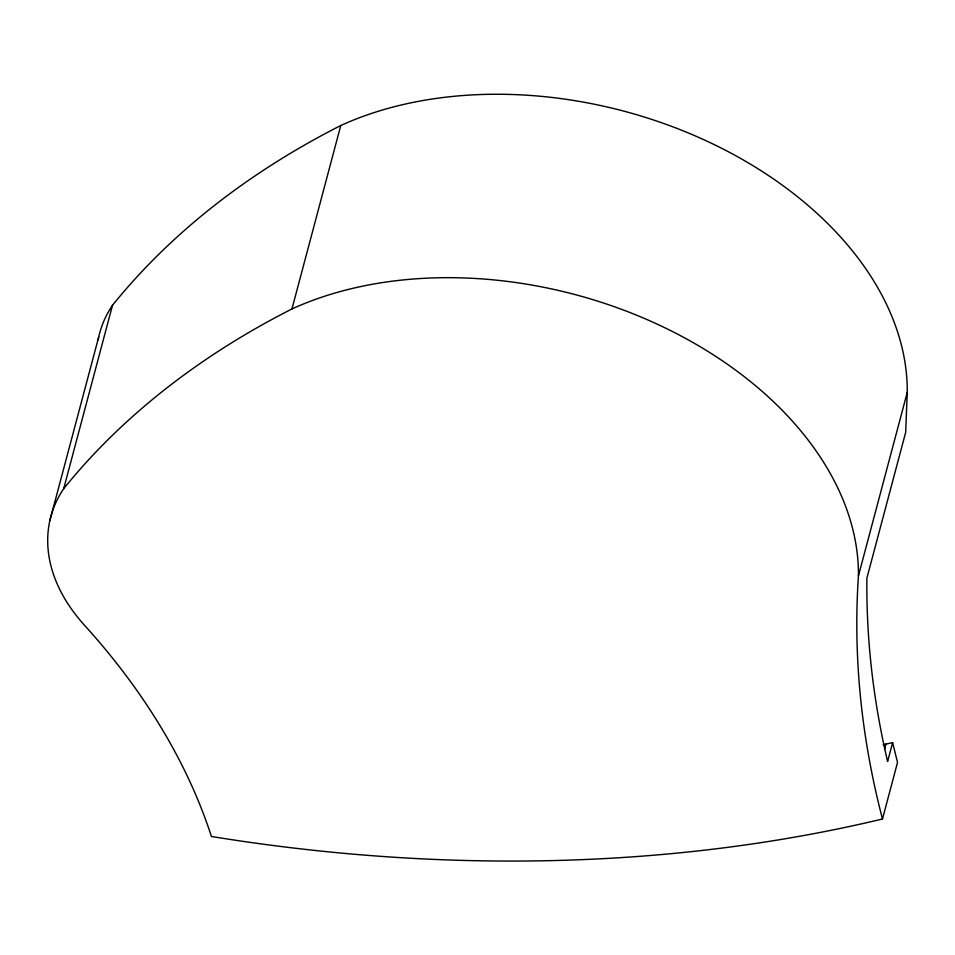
<?xml version="1.0" encoding="UTF-8"?>
<svg xmlns="http://www.w3.org/2000/svg" width="955" height="955" viewBox="0 0 955 955"><rect width="100%" height="100%" fill="white"/><g stroke="black" fill="none" stroke-linecap="round" stroke-linejoin="round"><path stroke-width="1.43" d="M98.114 339.885A193.029 132.136 14.9 0 1 112.523 305.23A1075.628 736.317 14.9 0 1 340.768 125.511A351.285 240.469 14.9 0 1 709.267 142.235A351.285 240.469 14.9 0 1 907.25 392.398L905.674 432.34L866.901 578.062A1458.345 998.309 14.9 0 0 887.446 760.837L887.625 761.505L892.639 742.656L883.148 744.685M49.887 520.499L98.699 337.067M892.639 742.656L897.533 762.436L882.48 818.996A1353.927 926.827 14.9 0 1 211.437 836.485A778.385 532.842 14.9 0 0 84.47 625.227A193.029 132.136 14.9 0 1 63.71 488.662L112.523 305.23M63.71 488.662A1075.628 736.317 14.9 0 1 291.955 308.943L340.768 125.511M882.48 818.996A1458.345 998.309 14.9 0 1 858.438 575.829L907.25 392.398M884.545 749.484L885.977 744.1M291.955 308.943A351.285 240.469 14.9 0 1 660.466 325.667A351.285 240.469 14.9 0 1 858.438 575.829"/></g></svg>
